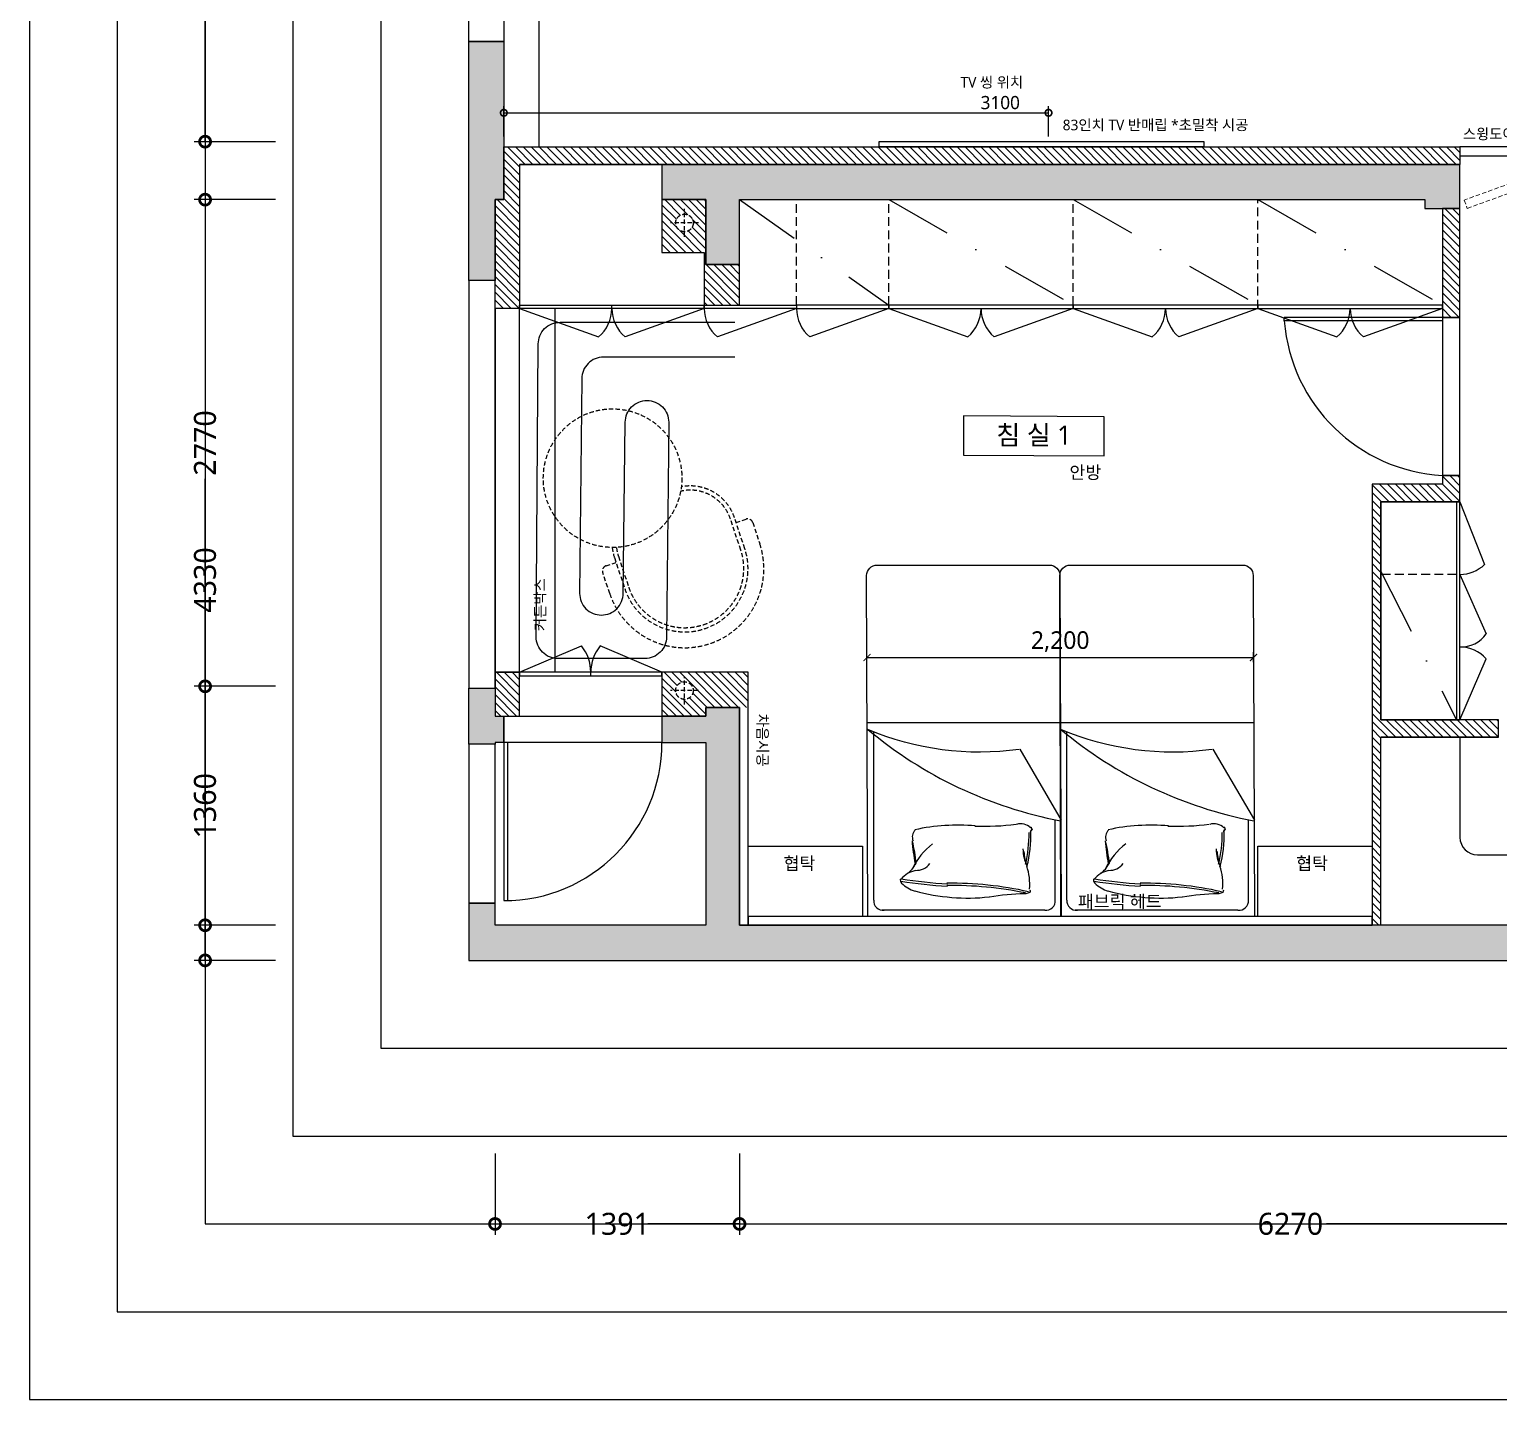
# Model space of a CAD drawing. Header units: millimetres. Extents: x -41292 to 298682, y -22072 to 33155.
# Drawn here: x -21856 to -13494, y 16685 to 24484 of the extents above; entities that cross this region are included whole.
import ezdxf

# ---------------------------------------------------------------- set-up
doc = ezdxf.new("R2010")
doc.units = ezdxf.units.MM
for name, pattern in [('( Hidden )', [0.375, 0.25, -0.125]), ('CONT', [2, 1, 1]), ('DASHDOT', [25.4, 12.7, -6.35, 0, -6.35]), ('DASHED2', [0.375, 0.25, -0.125]), ('HIDDEN', [9.525, 6.35, -3.175])]:
    doc.linetypes.add(name, pattern=pattern)
doc.layers.add('009_프린트_제외', color=250, linetype='Continuous', plot=False)
for name, color, linetype in [('7. 가구블록', 8, 'Continuous'), ('S-DIM', 7, 'Continuous'), ('건축_벽체', 2, 'Continuous'), ('구청', 50, 'Continuous'), ('인테리어_가구_제작', 6, 'Continuous'), ('인테리어_기타', 8, 'Continuous'), ('인테리어_도어', 4, 'Continuous'), ('인테리어_벽체_신설', 3, 'Continuous'), ('인테리어_창호', 4, 'Continuous'), ('인테리어_치수_내부', 8, 'Continuous'), ('인테리어_치수_외부', 1, 'Continuous'), ('인테리어_키친', 6, 'Continuous'), ('인테리어_텍스트_가구', 7, 'Continuous'), ('인테리어_텍스트_실명', 7, 'Continuous'), ('인테리어_해치_벽체', 8, 'Continuous'), ('평면_이동가구', 5, 'HIDDEN')]:
    doc.layers.add(name, color=color, linetype=linetype)
doc.layers.add('인테리어_가구_보유', color=8, linetype='DASHED2', lineweight=0)
doc.styles.add('DIM', font='malgun.ttf')
doc.styles.add('넥슨고딕', font='@Microsoft JhengHei Light.ttf')
doc.styles.add('맑은 고딕', font='malgun.ttf')
doc.styles.add('맑은고딕', font='malgun.ttf')
doc.styles.add('스타일1', font='@Microsoft JhengHei Light.ttf')
doc.dimstyles.new('30', dxfattribs={"dimscale": 30, "dimtxt": 2.5, "dimasz": 2.5, "dimexe": 1.25, "dimexo": 2, "dimtad": 1, "dimdec": 0, "dimtxsty": '스타일1', "dimblk": 'DOTSMALL', "dimcen": 2.5, "dimclrd": 1, "dimclre": 1, "dimclrt": 7, "dimadec": 0, "dimazin": 0, "dimtfac": 1, "dimtdec": 0, "dimtix": 1, "dimtmove": 0, "dimatfit": 3, "dimldrblk": 'DOTSMALL', "dimfxl": 1.25, "dimarcsym": 0})
doc.dimstyles.new('50', dxfattribs={"dimscale": 50, "dimtxt": 2.5, "dimasz": 2.5, "dimexe": 1.25, "dimexo": 2, "dimtad": 0, "dimdec": 0, "dimtxsty": '넥슨고딕', "dimblk": 'DOTSMALL', "dimcen": 2.5, "dimclrd": 1, "dimclre": 1, "dimclrt": 2, "dimadec": 0, "dimazin": 0, "dimtfac": 1, "dimtdec": 0, "dimtix": 1, "dimtmove": 0, "dimatfit": 3, "dimldrblk": 'DOTSMALL', "dimfxl": 1.25, "dimarcsym": 0})
doc.dimstyles.new('A3-50 (내부)', dxfattribs={"dimscale": 0, "dimtxt": 80, "dimasz": 40, "dimexe": 30, "dimexo": 50, "dimgap": 12, "dimtad": 1, "dimdec": 0, "dimzin": 1, "dimdsep": 46, "dimlunit": 6, "dimtxsty": 'DIM', "dimblk": 'ARCHTICK', "dimcen": 1, "dimclrd": 256, "dimclre": 256, "dimclrt": 7, "dimadec": 0, "dimazin": 0, "dimtfac": 1, "dimtdec": 0, "dimtix": 1, "dimtmove": 2, "dimatfit": 0, "dimldrblk": 'ARCHTICK', "dimfxl": 30, "dimlwd": -1, "dimlwe": -1, "dimarcsym": 0})
pattern_1 = [(135, (-436060.484, -191694.388), (-22.4506403, -22.4506403), [])]
pattern_2 = [(135, (-563062.302, -218378.367), (-22.4506403, -22.4506403), [])]

# ---------------------------------------------------------------- blocks, each defined once
blk = doc.blocks.new('_DotSmall')
at = {"color": 0, "linetype": 'ByBlock', "const_width": 0.5}
blk.add_lwpolyline([(-0.0625, 0, 1), (0.0625, 0, 1)], format="xyb", close=True, dxfattribs=at)
blk = doc.blocks.new('*D175')
at = {"layer": 'Defpoints', "color": 0, "transparency": 16777216}
for p in [(-19205.7, 18184.6), (-17814.3, 18184.6), (-17814.3, 17684.6)]:
    blk.add_point(p, dxfattribs=at)
at = {"layer": '인테리어_치수_외부', "color": 1, "lineweight": -2, "transparency": 16777216}
for p, q in [((-19205.7, 18084.6), (-19205.7, 17622.1)), ((-17814.3, 18084.6), (-17814.3, 17622.1)), ((-19205.7, 17684.6), (-18684.8, 17684.6)), ((-17814.3, 17684.6), (-18335.2, 17684.6))]:
    blk.add_line(p, q, dxfattribs=at)
at = {"layer": '인테리어_치수_외부', "color": 1, "lineweight": -2, "transparency": 16777216, "xscale": 125, "yscale": 125, "zscale": 125, "rotation": 180}
blk.add_blockref('_DotSmall', (-19205.7, 17684.6), dxfattribs=at)
at = {"layer": '인테리어_치수_외부', "color": 1, "lineweight": -2, "transparency": 16777216, "xscale": 125, "yscale": 125, "zscale": 125}
blk.add_blockref('_DotSmall', (-17814.3, 17684.6), dxfattribs=at)
at = {"layer": '인테리어_치수_외부', "color": 2, "transparency": 16777216, "insert": (-18510, 17684.6), "char_height": 125, "attachment_point": 5, "style": '넥슨고딕'}
blk.add_mtext('1391', dxfattribs=at)
blk = doc.blocks.new('*D176')
at = {"layer": 'Defpoints', "color": 0, "transparency": 16777216}
for p in [(-17814.3, 18184.6), (-11544.3, 18184.6), (-11544.3, 17684.6)]:
    blk.add_point(p, dxfattribs=at)
at = {"layer": '인테리어_치수_외부', "color": 1, "lineweight": -2, "transparency": 16777216}
for p, q in [((-17814.3, 18084.6), (-17814.3, 17622.1)), ((-11544.3, 18084.6), (-11544.3, 17622.1)), ((-17814.3, 17684.6), (-14883.9, 17684.6)), ((-11544.3, 17684.6), (-14474.6, 17684.6))]:
    blk.add_line(p, q, dxfattribs=at)
at = {"layer": '인테리어_치수_외부', "color": 1, "lineweight": -2, "transparency": 16777216, "xscale": 125, "yscale": 125, "zscale": 125, "rotation": 180}
blk.add_blockref('_DotSmall', (-17814.3, 17684.6), dxfattribs=at)
at = {"layer": '인테리어_치수_외부', "color": 1, "lineweight": -2, "transparency": 16777216, "xscale": 125, "yscale": 125, "zscale": 125}
blk.add_blockref('_DotSmall', (-11544.3, 17684.6), dxfattribs=at)
at = {"layer": '인테리어_치수_외부', "color": 2, "transparency": 16777216, "insert": (-14679.3, 17684.6), "char_height": 125, "attachment_point": 5, "style": '넥슨고딕'}
blk.add_mtext('6270', dxfattribs=at)
blk = doc.blocks.new('*D182')
at = {"layer": 'Defpoints', "color": 0, "transparency": 16777216}
for p in [(-20855.7, 20744.6), (-20355.7, 20744.6), (-20355.7, 19384.6)]:
    blk.add_point(p, dxfattribs=at)
at = {"layer": '인테리어_치수_외부', "color": 1, "lineweight": -2, "transparency": 16777216}
for p, q in [((-20455.7, 20744.6), (-20918.2, 20744.6)), ((-20855.7, 20744.6), (-20855.7, 20258.4)), ((-20855.7, 19384.6), (-20855.7, 19870.9)), ((-20455.7, 19384.6), (-20918.2, 19384.6))]:
    blk.add_line(p, q, dxfattribs=at)
at = {"layer": '인테리어_치수_외부', "color": 1, "lineweight": -2, "transparency": 16777216, "xscale": 125, "yscale": 125, "zscale": 125}
for p, rotation in [((-20855.7, 20744.6), 90), ((-20855.7, 19384.6), 270)]:
    blk.add_blockref('_DotSmall', p, dxfattribs=dict(at, rotation=rotation))
at = {"layer": '인테리어_치수_외부', "color": 2, "transparency": 16777216, "insert": (-20855.7, 20064.6), "char_height": 125, "attachment_point": 5, "rotation": 90, "style": '넥슨고딕'}
blk.add_mtext('1360', dxfattribs=at)
blk = doc.blocks.new('*D183')
at = {"layer": 'Defpoints', "color": 0, "transparency": 16777216}
for p in [(-20855.7, 23514.6), (-20355.7, 23514.6), (-20355.7, 20744.6)]:
    blk.add_point(p, dxfattribs=at)
at = {"layer": '인테리어_치수_외부', "color": 1, "lineweight": -2, "transparency": 16777216}
for p, q in [((-20455.7, 23514.6), (-20918.2, 23514.6)), ((-20855.7, 23514.6), (-20855.7, 22333.9)), ((-20855.7, 20744.6), (-20855.7, 21925.4)), ((-20455.7, 20744.6), (-20918.2, 20744.6))]:
    blk.add_line(p, q, dxfattribs=at)
at = {"layer": '인테리어_치수_외부', "color": 1, "lineweight": -2, "transparency": 16777216, "xscale": 125, "yscale": 125, "zscale": 125}
for p, rotation in [((-20855.7, 23514.6), 90), ((-20855.7, 20744.6), 270)]:
    blk.add_blockref('_DotSmall', p, dxfattribs=dict(at, rotation=rotation))
at = {"layer": '인테리어_치수_외부', "color": 2, "transparency": 16777216, "insert": (-20855.7, 22129.6), "char_height": 125, "attachment_point": 5, "rotation": 90, "style": '넥슨고딕'}
blk.add_mtext('2770', dxfattribs=at)
blk = doc.blocks.new('*D184')
at = {"layer": 'Defpoints', "color": 0, "transparency": 16777216}
for p in [(-20855.7, 28814.6), (-20355.7, 28814.6), (-20355.7, 23844.6)]:
    blk.add_point(p, dxfattribs=at)
at = {"layer": '인테리어_치수_외부', "color": 1, "lineweight": -2, "transparency": 16777216}
for p, q in [((-20455.7, 28814.6), (-20918.2, 28814.6)), ((-20855.7, 28814.6), (-20855.7, 26538.9)), ((-20855.7, 23844.6), (-20855.7, 26120.4)), ((-20455.7, 23844.6), (-20918.2, 23844.6))]:
    blk.add_line(p, q, dxfattribs=at)
at = {"layer": '인테리어_치수_외부', "color": 1, "lineweight": -2, "transparency": 16777216, "xscale": 125, "yscale": 125, "zscale": 125}
for p, rotation in [((-20855.7, 28814.6), 90), ((-20855.7, 23844.6), 270)]:
    blk.add_blockref('_DotSmall', p, dxfattribs=dict(at, rotation=rotation))
at = {"layer": '인테리어_치수_외부', "color": 2, "transparency": 16777216, "insert": (-20855.7, 26329.6), "char_height": 125, "attachment_point": 5, "rotation": 90, "style": '넥슨고딕'}
blk.add_mtext('4970', dxfattribs=at)
blk = doc.blocks.new('*D185')
at = {"layer": 'Defpoints', "color": 0, "transparency": 16777216}
for p in [(-20855.7, 23514.6), (-20355.7, 23514.6), (-20355.7, 19184.6)]:
    blk.add_point(p, dxfattribs=at)
at = {"layer": '인테리어_치수_외부', "color": 1, "lineweight": -2, "transparency": 16777216}
for p, q in [((-20455.7, 23514.6), (-20918.2, 23514.6)), ((-20855.7, 23514.6), (-20855.7, 21560.4)), ((-20855.7, 19184.6), (-20855.7, 21138.9)), ((-20455.7, 19184.6), (-20918.2, 19184.6))]:
    blk.add_line(p, q, dxfattribs=at)
at = {"layer": '인테리어_치수_외부', "color": 1, "lineweight": -2, "transparency": 16777216, "xscale": 125, "yscale": 125, "zscale": 125}
for p, rotation in [((-20855.7, 23514.6), 90), ((-20855.7, 19184.6), 270)]:
    blk.add_blockref('_DotSmall', p, dxfattribs=dict(at, rotation=rotation))
at = {"layer": '인테리어_치수_외부', "color": 2, "transparency": 16777216, "insert": (-20855.7, 21349.6), "char_height": 125, "attachment_point": 5, "rotation": 90, "style": '넥슨고딕'}
blk.add_mtext('4330', dxfattribs=at)
blk = doc.blocks.new('*D186')
at = {"layer": 'Defpoints', "color": 0, "transparency": 16777216}
for p in [(-20855.7, 28814.6), (-20355.7, 28814.6), (-20355.7, 23844.6)]:
    blk.add_point(p, dxfattribs=at)
at = {"layer": '인테리어_치수_외부', "color": 1, "lineweight": -2, "transparency": 16777216}
for p, q in [((-20455.7, 28814.6), (-20918.2, 28814.6)), ((-20855.7, 28814.6), (-20855.7, 26538.9)), ((-20855.7, 23844.6), (-20855.7, 26120.4)), ((-20455.7, 23844.6), (-20918.2, 23844.6))]:
    blk.add_line(p, q, dxfattribs=at)
at = {"layer": '인테리어_치수_외부', "color": 1, "lineweight": -2, "transparency": 16777216, "xscale": 125, "yscale": 125, "zscale": 125}
for p, rotation in [((-20855.7, 28814.6), 90), ((-20855.7, 23844.6), 270)]:
    blk.add_blockref('_DotSmall', p, dxfattribs=dict(at, rotation=rotation))
at = {"layer": '인테리어_치수_외부', "color": 2, "transparency": 16777216, "insert": (-20855.7, 26329.6), "char_height": 125, "attachment_point": 5, "rotation": 90, "style": '넥슨고딕'}
blk.add_mtext('4970', dxfattribs=at)
blk = doc.blocks.new('dlhkf')
at = {"color": 4}
for p, q in [((117880.7, 14197.6), (117880.7, 13297.6)), ((117900.7, 14197.6), (117900.7, 13297.6))]:
    blk.add_line(p, q, dxfattribs=at)
blk.add_lwpolyline([(118780.7, 14197.6), (117880.7, 14197.6), (117880.7, 14347.6), (118780.7, 14347.6)], close=True, dxfattribs=at)
blk.add_arc((117880.7, 14197.6), 900, 270, 0, dxfattribs=at)
blk = doc.blocks.new('ldkjf')
at = {"layer": '평면_이동가구', "color": 8, "linetype": '( Hidden )', "ltscale": 100}
for p, q in [((85037.6, 17212.6), (85037.6, 17372.6)), ((85117.6, 17292.6), (84957.6, 17292.6))]:
    blk.add_line(p, q, dxfattribs=at)
blk.add_circle((85037.6, 17292.6), 50, dxfattribs=at)
blk = doc.blocks.new('claeeeo')
at = {"layer": '7. 가구블록', "color": 8, "linetype": 'Continuous', "ltscale": 4}
for p, q in [((384691.3, 226078.8), (384691.3, 225623.8)), ((384657.9, 225070.6), (385758.3, 225070.6))]:
    blk.add_line(p, q, dxfattribs=at)
blk.add_lwpolyline([(385758.3, 226172.3), (385765.1, 224231.7, -0.414214), (385705.8, 224172.3), (384724.2, 224172.3, -0.414214), (384664.8, 224231.7), (384657.9, 226172.3)], format="xyb", close=True, dxfattribs=at)
for points in [[(384751.4, 226136.7), (385678.5, 226136.7)], [(385724.9, 226078.8), (385724.9, 225124.8)], [(384893.8, 225219.7), (384657.9, 225624.8)]]:
    blk.add_lwpolyline(points, dxfattribs=at)
for points in [[(384835.8, 226020.8, -0.504232), (384842.9, 226037.5, -0.091574), (384865.7, 226043.7, 0.037556), (385066.1, 226061.9)], [(385571.5, 225957.6, 0.34633), (385565.8, 225982.7, 0.127623), (385489.7, 226027.5)], [(385487.3, 225911.4, 0.087806), (385531.7, 225927.9, 0.09201), (385569.2, 225960.3)], [(384870.1, 225803.2, 0.076247), (384852.6, 225887.1, 0.072199), (384830.1, 225688.3)], [(384897.8, 225221.5, -0.136724), (385758.3, 225107.7, 0.128005), (384661.7, 225627.6)]]:
    blk.add_lwpolyline(points, format="xyb", dxfattribs=at)
for centre, radius, start, end in [((384744.5, 226083.7), 53.4, 82.60214, 185.23601), ((385671.6, 226083.7), 53.4, 354.76399, 97.39786), ((385141.8, 225987.1), 304.9, 174.36732, 199.35022), ((385283, 227980.4), 1997.5, 257.30767, 270.72229), ((385277.7, 228059.7), 2063.6, 258.33328, 270.87253), ((385190.7, 224949.7), 1117.8, 74.41316, 96.31311), ((385126.7, 223159.1), 2833.5, 81.04391, 86.39431), ((385126.7, 223159), 2846.9, 81.04952, 86.39425), ((385592.6, 225699.9), 752.2, 166.5056, 180.46781), ((384659.6, 225788.1), 215.9, 359.88243, 27.49658), ((385168.4, 226056.6), 370.5, 306.75091, 335.28629), ((385482.8, 225814.2), 95.7, 87.21824, 144.20438), ((386514, 225978.2), 1036.9, 185.95081, 193.20596), ((385535.3, 225861.1), 51.2, 161.54653, 170.02171), ((385588.3, 225831.8), 109.1, 120.18827, 158.4701), ((383868.3, 225592.7), 1645.1, 5.19899, 9.77848), ((384814.7, 225695.4), 20, 289.64131, 356.13063), ((384835.1, 225675.5), 11.1, 121.02913, 254.69943), ((385248.3, 226778.8), 1126.2, 264.82082, 282.43184), ((385449.6, 225720.5), 55.6, 314.15738, 22.05836), ((384887.6, 225722.4), 77.9, 224.38258, 287.91105), ((385103, 224140.2), 1518.8, 88.24223, 97.13747)]:
    blk.add_arc(centre, radius, start, end, dxfattribs=at)
blk = doc.blocks.new('_ArchTick')
at = {"color": 0, "linetype": 'ByBlock', "const_width": 0.15}
blk.add_lwpolyline([(-0.5, -0.5), (0.5, 0.5)], dxfattribs=at)
blk = doc.blocks.new('*D199')
at = {"layer": 'Defpoints', "color": 0, "transparency": 16777216}
for p in [(-14889.4, 20908.7), (-17089, 20845.1), (-14889.4, 20832.9)]:
    blk.add_point(p, dxfattribs=at)
at = {"layer": '인테리어_치수_내부', "color": 8, "transparency": 16777216}
for p, q in [((-17089, 20895.1), (-17089, 20938.7)), ((-17089, 20908.7), (-14889.4, 20908.7)), ((-14889.4, 20882.9), (-14889.4, 20938.7))]:
    blk.add_line(p, q, dxfattribs=at)
at = {"layer": '인테리어_치수_내부', "color": 8, "transparency": 16777216, "xscale": 40, "yscale": 40, "zscale": 40, "rotation": 180}
blk.add_blockref('_ArchTick', (-17089, 20908.7), dxfattribs=at)
at = {"layer": '인테리어_치수_내부', "color": 8, "transparency": 16777216, "xscale": 40, "yscale": 40, "zscale": 40}
blk.add_blockref('_ArchTick', (-14889.4, 20908.7), dxfattribs=at)
at = {"layer": '인테리어_치수_내부', "color": 7, "transparency": 16777216, "insert": (-15989.2, 20998.8), "char_height": 100, "attachment_point": 5, "style": 'DIM'}
blk.add_mtext('2,200', dxfattribs=at)
blk = doc.blocks.new('zzeisk')
at = {"layer": '평면_이동가구', "color": 8, "linetype": '( Hidden )', "ltscale": 100}
for points in [[(539990.6, 239748.8, 0.056407), (540003, 239690.7), (540061.8, 239514.3, 1), (540744.8, 239741.9), (540686, 239918.4, 0.377985), (540384, 240093.8, 0.377985)], [(540014.7, 239749.4, 0.054621), (540025.7, 239698.3), (540084.5, 239521.9, 1), (540722.1, 239734.3), (540663.2, 239910.8, 0.388681), (540380, 240068.4, 0.388681)], [(540695.1, 239891), (540752.1, 239910, -0.414214), (540790, 239891), (540830.2, 239770.4, -1), (539976.4, 239485.8), (539936.2, 239606.5, -0.414214), (539955.1, 239644.4), (540012.1, 239663.4)]]:
    blk.add_lwpolyline(points, format="xyb", dxfattribs=at)
blk.add_circle((539992.7, 240143.2), 394.4, dxfattribs=at)
blk = doc.blocks.new('*D195')
at = {"layer": 'Defpoints', "color": 0, "transparency": 16777216}
for p in [(-16055.7, 24008.9), (-19155.7, 23814.6), (-16055.7, 23814.6)]:
    blk.add_point(p, dxfattribs=at)
at = {"layer": 'S-DIM', "color": 1, "lineweight": -2, "transparency": 16777216}
for p, q in [((-19155.7, 23874.6), (-19155.7, 24046.4)), ((-19155.7, 24008.9), (-16055.7, 24008.9)), ((-16055.7, 23874.6), (-16055.7, 24046.4))]:
    blk.add_line(p, q, dxfattribs=at)
at = {"layer": 'S-DIM', "color": 1, "lineweight": -2, "transparency": 16777216, "xscale": 75, "yscale": 75, "zscale": 75, "rotation": 180}
blk.add_blockref('_DotSmall', (-19155.7, 24008.9), dxfattribs=at)
at = {"layer": 'S-DIM', "color": 1, "lineweight": -2, "transparency": 16777216, "xscale": 75, "yscale": 75, "zscale": 75}
blk.add_blockref('_DotSmall', (-16055.7, 24008.9), dxfattribs=at)
at = {"layer": 'S-DIM', "color": 7, "transparency": 16777216, "insert": (-16330.4, 24066.7), "char_height": 75, "attachment_point": 5, "style": '스타일1'}
blk.add_mtext('3100', dxfattribs=at)

msp = doc.modelspace()

# ---------------------------------------------------------------- hatches: boundary and pattern name
at = {"layer": '인테리어_해치_벽체'}
h = msp.add_hatch(color=256, dxfattribs=at)
h.dxf.hatch_style = 1
h.paths.add_polyline_path([(-19155.71, 24414.65), (-19155.71, 23514.65), (-19205.71, 23514.65), (-19205.71, 23054.65), (-19355.71, 23054.65), (-19355.71, 24414.65)])
h = msp.add_hatch(dxfattribs=at)
h.set_pattern_fill('ANSI31', color=256, scale=10, angle=450)
h.set_pattern_definition(pattern_1)
h.paths.add_polyline_path([(-19205.71, 22894.65), (-19205.71, 23514.65), (-19155.71, 23514.65), (-19155.71, 23814.65), (-13714.27, 23814.65), (-13714.27, 23714.65), (-19065.71, 23714.65), (-19065.71, 22894.65)])
h = msp.add_hatch(color=256, dxfattribs=at)
h.dxf.hatch_style = 1
h.paths.add_polyline_path([(-12234.27, 23369.65), (-10734.27, 23369.65), (-10734.27, 23429.65), (-9894.27, 23429.65), (-9894.27, 23329.65), (-9894.27, 20804.65), (-10454.27, 20804.65), (-11544.27, 20804.65), (-11544.27, 19384.65), (-17814.27, 19384.65), (-17814.27, 20624.65), (-18005.71, 20624.65), (-18005.71, 20574.65), (-18255.71, 20574.65), (-18255.71, 20424.65), (-18005.71, 20424.65), (-18005.71, 19384.65), (-19205.71, 19384.65), (-19205.71, 19509.65), (-19355.71, 19509.65), (-19355.71, 19184.65), (-9494.27, 19184.65), (-9494.27, 21084.65), (-8394.27, 21084.65), (-8394.27, 21589.65), (-9479.27, 21589.65), (-9479.27, 23714.65), (-12494.27, 23714.65), (-12494.27, 21494.65), (-12294.27, 21494.65), (-12234.27, 21494.65)])
h.paths.add_polyline_path([(-11274.27, 20604.65), (-9894.27, 20604.65), (-9894.27, 19384.65), (-11274.27, 19384.65)], flags=16)
h.paths.add_polyline_path([(-10979.52, 19850.72), (-10166.53, 19850.72), (-10166.53, 20141.22), (-10979.52, 20141.22)], flags=8)
h = msp.add_hatch(color=256, dxfattribs=at)
h.dxf.hatch_style = 1
h.paths.add_polyline_path([(-13914.27, 23514.65), (-13914.27, 23464.65), (-13714.27, 23464.65), (-13714.27, 23714.65), (-18255.71, 23714.65), (-18255.71, 23514.65), (-18005.71, 23514.65), (-18005.71, 23144.65), (-17814.27, 23144.65), (-17814.27, 23514.65)])
h = msp.add_hatch(dxfattribs=at)
h.set_pattern_fill('ANSI31', color=256, scale=10, angle=450)
h.set_pattern_definition(pattern_2)
edge = h.paths.add_edge_path(flags=16)
edge.add_arc((-18127.67, 23382.03), 50, 0, 360)
edge = h.paths.add_edge_path(flags=16)
edge.add_line((-18047.67, 23382.03), (-18207.67, 23382.03))
edge = h.paths.add_edge_path(flags=16)
edge.add_line((-18127.67, 23302.03), (-18127.67, 23462.03))
h.paths.add_polyline_path([(-17814.27, 23144.65), (-18005.71, 23144.65), (-18005.71, 23514.65), (-18255.71, 23514.65), (-18255.71, 23214.65), (-18015.42, 23214.65), (-18015.42, 22914.65), (-17814.27, 22914.65)])
h = msp.add_hatch(dxfattribs=at)
h.set_pattern_fill('ANSI31', color=256, scale=10, angle=450)
h.set_pattern_definition(pattern_1)
h.paths.add_polyline_path([(-13714.27, 22844.65), (-13714.27, 23464.65), (-13814.27, 23464.65), (-13814.27, 22844.65)])
h = msp.add_hatch(dxfattribs=at)
h.set_pattern_fill('ANSI31', color=256, scale=10, angle=450)
h.set_pattern_definition([(135, (-562693.91, -218678.367), (-22.4506403, -22.4506403), [])])
h.paths.add_polyline_path([(-13714.27, 21944.65), (-13813.98, 21944.65), (-13813.98, 21894.65), (-14214.27, 21894.65), (-14214.27, 19384.65), (-14164.27, 19384.65), (-14164.27, 20454.65), (-13494.27, 20454.65), (-13494.27, 20554.65), (-14164.27, 20554.65), (-14164.27, 21794.65), (-13714.27, 21794.65)])
h = msp.add_hatch(dxfattribs=at)
h.set_pattern_fill('ANSI31', color=256, scale=10, angle=450)
h.set_pattern_definition(pattern_1)
h.paths.add_polyline_path([(-19065.71, 20824.65), (-19205.71, 20824.65), (-19205.71, 20574.65), (-19065.71, 20574.65)])
h = msp.add_hatch(dxfattribs=at)
h.set_pattern_fill('ANSI31', color=256, scale=10, angle=450)
h.set_pattern_definition(pattern_2)
h.paths.add_polyline_path([(-18255.71, 20824.65), (-18255.71, 20574.65), (-18005.71, 20574.65), (-18005.71, 20624.65), (-17764.27, 20624.65), (-17764.27, 20824.65)])
h.paths.add_polyline_path([(-18077.67, 20720.44, -1), (-18177.67, 20720.44, -1)], flags=16)
h = msp.add_hatch(color=256, dxfattribs=at)
h.dxf.hatch_style = 1
h.paths.add_polyline_path([(-19205.71, 20414.65), (-19355.71, 20414.65), (-19355.71, 20734.65), (-19205.71, 20734.65), (-19205.71, 20574.65), (-19155.71, 20574.65), (-19155.71, 20424.65), (-19205.71, 20424.65)])

# ---------------------------------------------------------------- linework, layer by layer
at = {"color": 4}
for p, q in [((-13814.27, 22844.65), (-14714.27, 22844.65)), ((-14714.27, 22824.65), (-14714.27, 22844.65)), ((-13814.27, 22824.65), (-14714.27, 22824.65))]:
    msp.add_line(p, q, dxfattribs=at)
msp.add_lwpolyline([(-13714.27, 21944.65), (-13714.27, 22844.65), (-13814.27, 22844.65), (-13814.27, 21944.65)], close=True, dxfattribs=at)
msp.add_arc((-13759.83, 22900.32), 957.22, 184.53401, 266.739936, dxfattribs=at)
at = {"layer": '009_프린트_제외'}
for points in [[(-21855.71, 16684.65), (2654.29, 16684.65), (2654.29, 33154.65), (-21855.71, 33154.65)], [(-21355.71, 17184.65), (2154.29, 17184.65), (2154.29, 32654.65), (-21355.71, 32654.65)], [(-20855.71, 17684.65), (1654.29, 17684.65), (1654.29, 32154.65), (-20855.71, 32154.65)], [(-20355.71, 18184.65), (1154.29, 18184.65), (1154.29, 31654.65), (-20355.71, 31654.65)], [(-19855.71, 18684.65), (654.29, 18684.65), (654.29, 31154.65), (-19855.71, 31154.65)]]:
    msp.add_lwpolyline(points, close=True, dxfattribs=at)
at = {"layer": '건축_벽체'}
msp.add_line((-19065.71, 23714.65), (-13714.27, 23714.65), dxfattribs=at)
for points in [[(-19155.71, 24414.65), (-19155.71, 23514.65), (-19205.71, 23514.65), (-19205.71, 23054.65), (-19355.71, 23054.65), (-19355.71, 24414.65)], [(-19205.71, 20414.65), (-19355.71, 20414.65), (-19355.71, 20734.65), (-19205.71, 20734.65), (-19205.71, 20574.65), (-19155.71, 20574.65), (-19155.71, 20424.65), (-19205.71, 20424.65)]]:
    msp.add_lwpolyline(points, close=True, dxfattribs=at)
for points in [[(-13714.27, 23464.65), (-13714.27, 23714.65), (-18255.71, 23714.65), (-18255.71, 23514.65), (-18005.71, 23514.65), (-18005.71, 23144.65), (-17814.27, 23144.65), (-17814.27, 23514.65), (-13914.27, 23514.65), (-13914.27, 23464.65), (-13714.27, 23464.65)], [(-11544.27, 19384.65), (-17814.27, 19384.65), (-17814.27, 20624.65), (-18005.71, 20624.65), (-18005.71, 20574.65), (-18255.71, 20574.65), (-18255.71, 20424.65), (-18005.71, 20424.65), (-18005.71, 19384.65), (-19205.71, 19384.65), (-19205.71, 19509.65), (-19355.71, 19509.65), (-19355.71, 19184.65), (-9494.27, 19184.65)]]:
    msp.add_lwpolyline(points, dxfattribs=at)
at = {"layer": '인테리어_가구_보유', "color": 8, "linetype": '( Hidden )', "ltscale": 100}
msp.add_lwpolyline([(-13689.78, 23512.16), (-13672.61, 23464.98), (-12808.1, 23779.64), (-12825.27, 23826.82)], close=True, dxfattribs=at)
at = {"layer": '인테리어_가구_제작', "color": 1, "linetype": 'DASHDOT', "ltscale": 30}
for p, q in [((-17814.27, 23514.65), (-16965.14, 22914.65)), ((-16965.14, 23514.65), (-15914.85, 22914.65)), ((-15914.85, 23514.65), (-14864.56, 22914.65)), ((-14864.56, 23514.65), (-13814.27, 22914.65)), ((-14164.27, 21397.98), (-13734.27, 20554.65))]:
    msp.add_line(p, q, dxfattribs=at)
at = {"layer": '인테리어_가구_제작'}
for p, q in [((-18540.57, 22894.65), (-18540.57, 22914.65)), ((-18865.71, 22894.65), (-18865.71, 20824.65)), ((-13734.27, 21794.65), (-13734.27, 20554.65)), ((-18660.71, 20804.65), (-18660.71, 20824.65)), ((-13714.27, 20454.65), (-13714.27, 19884.65)), ((-13614.27, 19784.65), (-12044.27, 19784.65))]:
    msp.add_line(p, q, dxfattribs=at)
at = {"layer": '인테리어_가구_제작', "color": 8}
for p, q in [((-19065.71, 22894.65), (-18616, 22733.15)), ((-18015.42, 22894.65), (-18465.14, 22733.15)), ((-17490.28, 22894.65), (-17940, 22733.15)), ((-16965.14, 22894.65), (-17414.85, 22733.15)), ((-16965.14, 22894.65), (-16515.42, 22733.15)), ((-15914.85, 22894.65), (-16364.56, 22733.15)), ((-15914.85, 22894.65), (-15465.13, 22733.15)), ((-14864.56, 22894.65), (-15314.28, 22733.15)), ((-14864.56, 22894.65), (-14414.84, 22733.15)), ((-13814.27, 22894.65), (-14263.99, 22733.15)), ((-13714.27, 21794.65), (-13573.97, 21438.38)), ((-13714.27, 21381.32), (-13564.22, 21043.12)), ((-13714.27, 20554.65), (-13564.22, 20900.98))]:
    msp.add_line(p, q, dxfattribs=at)
at = {"layer": '인테리어_가구_제작', "color": 8, "linetype": 'CONT', "ltscale": 200}
for p, q in [((-19065.71, 20824.65), (-18714.3, 20974.65)), ((-18255.71, 20824.65), (-18607.12, 20974.65))]:
    msp.add_line(p, q, dxfattribs=at)
at = {"layer": '인테리어_가구_제작'}
msp.add_lwpolyline([(-14430.71, 28814.65), (-14430.71, 28614.65), (-18955.71, 28614.65), (-18955.71, 23814.65)], dxfattribs=at)
for points in [[(-17018.95, 23844.65), (-15171.95, 23844.65), (-15171.95, 23814.65), (-17018.95, 23814.65)], [(-19065.71, 22914.65), (-18015.42, 22914.65), (-18015.42, 22894.65), (-19065.71, 22894.65)], [(-18015.42, 22914.65), (-17490.28, 22914.65), (-17490.28, 22894.65), (-18015.42, 22894.65)], [(-17490.28, 22894.65), (-16965.14, 22894.65), (-16965.14, 22914.65), (-17490.28, 22914.65)], [(-16965.14, 22894.65), (-15914.85, 22894.65), (-15914.85, 22914.65), (-16965.14, 22914.65)], [(-15914.85, 22894.65), (-14864.56, 22894.65), (-14864.56, 22914.65), (-15914.85, 22914.65)], [(-14864.56, 22894.65), (-13814.27, 22894.65), (-13814.27, 22914.65), (-14864.56, 22914.65)], [(-13714.27, 21794.65), (-14164.27, 21794.65), (-14164.27, 20554.65), (-13714.27, 20554.65)], [(-19065.71, 20804.65), (-18255.71, 20804.65), (-18255.71, 20824.65), (-19065.71, 20824.65)], [(-17114.27, 19434.65), (-17764.27, 19434.65), (-17764.27, 19834.65), (-17114.27, 19834.65)], [(-14214.27, 19434.64), (-14864.27, 19434.64), (-14864.27, 19834.64), (-14214.27, 19834.64)], [(-17764.27, 19384.65), (-14214.27, 19384.65), (-14214.27, 19434.65), (-17764.27, 19434.65)]]:
    msp.add_lwpolyline(points, close=True, dxfattribs=at)
at = {"layer": '인테리어_가구_제작', "color": 8}
for centre, radius, start, end in [((-18757.16, 22897.44), 216.61, 310.670128, 359.26053), ((-18323.97, 22897.44), 216.61, 180.73947, 229.329872), ((-17798.83, 22897.44), 216.61, 180.73947, 229.329872), ((-17273.68, 22897.44), 216.61, 180.73947, 229.329872), ((-16656.59, 22897.44), 216.61, 310.670128, 359.26053), ((-16223.4, 22897.44), 216.61, 180.73947, 229.329872), ((-15606.3, 22897.44), 216.61, 310.670128, 359.26053), ((-15173.11, 22897.44), 216.61, 180.73947, 229.329872), ((-14556.01, 22897.44), 216.61, 310.670128, 359.26053), ((-14122.82, 22897.44), 216.61, 180.73947, 229.329872), ((-13716.54, 21587.91), 206.61, 270.628377, 313.633769), ((-13710.83, 21148.52), 180.57, 268.908946, 324.287761), ((-13716.54, 20761.39), 206.61, 42.504706, 89.371623)]:
    msp.add_arc(centre, radius, start, end, dxfattribs=at)
at = {"layer": '인테리어_가구_제작', "color": 8, "linetype": 'CONT', "ltscale": 200}
for centre, start, end in [((-18900.21, 20823.66), 0.237575, 39.082546), ((-18421.21, 20823.66), 140.917454, 179.762425)]:
    msp.add_arc(centre, 239.5, start, end, dxfattribs=at)
at = {"layer": '인테리어_가구_제작'}
msp.add_arc((-13614.27, 19884.65), 100, 180, 270, dxfattribs=at)
at = {"layer": '인테리어_기타', "color": 152, "true_color": 0x2776bb}
msp.add_lwpolyline([(-17841.23, 22618.61), (-18588.4, 22618.61, 0.4142136), (-18712.15, 22494.86), (-18724.28, 21273.79, 0.4142136), (-18600.53, 21150.04), (-18600.53, 21150.04, 0.4142136), (-18476.78, 21273.79), (-18464.65, 22247.36, -0.4142136), (-18340.9, 22371.11), (-18340.9, 22371.11, -0.4142136), (-18217.15, 22247.36), (-18229.28, 21026.29, -0.4142136), (-18353.03, 20902.54), (-18848.03, 20902.54, -0.4142136), (-18971.78, 21026.29), (-18959.65, 22693.01, -0.4142136), (-18835.9, 22816.76), (-17841.23, 22816.76)], format="xyb", dxfattribs=at)
at = {"layer": '인테리어_도어'}
msp.add_lwpolyline([(-13714.27, 23814.65), (-13714.27, 23764.45), (-12814.27, 23764.45), (-12814.27, 23814.65)], close=True, dxfattribs=at)
at = {"layer": '인테리어_벽체_신설'}
msp.add_line((-13494.27, 20454.65), (-14164.27, 20454.65), dxfattribs=at)
for points in [[(-19205.71, 22894.65), (-19205.71, 23514.65), (-19155.71, 23514.65), (-19155.71, 23814.65), (-13714.27, 23814.65), (-13714.27, 23714.65), (-19065.71, 23714.65), (-19065.71, 22894.65), (-19205.71, 22894.65)], [(-14164.27, 19384.65), (-14164.27, 20454.65), (-13494.27, 20454.65), (-13494.27, 20554.65), (-14164.27, 20554.65), (-14164.27, 21794.65), (-13714.27, 21794.65), (-13714.27, 21944.65), (-13813.98, 21944.65), (-13813.98, 21894.65), (-14214.27, 21894.65), (-14214.27, 19384.65)], [(-17764.27, 20824.65), (-18255.71, 20824.65), (-18255.71, 20574.65), (-18005.71, 20574.65), (-18005.71, 20624.65), (-17814.27, 20624.65), (-17814.27, 19384.65), (-17764.27, 19384.65), (-17764.27, 20824.65)]]:
    msp.add_lwpolyline(points, dxfattribs=at)
for points in [[(-17814.27, 23144.65), (-18005.71, 23144.65), (-18005.71, 23514.65), (-18005.71, 23514.65), (-18005.71, 23514.65), (-18255.71, 23514.65), (-18255.71, 23214.65), (-18015.42, 23214.65), (-18015.42, 22914.65), (-17814.27, 22914.65)], [(-13714.27, 23464.65), (-13814.27, 23464.65), (-13814.27, 22844.65), (-13714.27, 22844.65)], [(-19065.71, 20824.65), (-19205.71, 20824.65), (-19205.71, 20574.65), (-19065.71, 20574.65)]]:
    msp.add_lwpolyline(points, close=True, dxfattribs=at)
at = {"layer": '인테리어_창호'}
for points in [[(-19355.71, 28314.65), (-19155.71, 28314.65), (-19155.71, 24414.65), (-19355.71, 24414.65)], [(-19205.71, 23054.65), (-19355.71, 23054.65), (-19355.71, 20734.65), (-19205.71, 20734.65)], [(-19205.71, 20824.65), (-19065.71, 20824.65), (-19065.71, 22894.65), (-19205.71, 22894.65)], [(-19205.71, 20414.65), (-19355.71, 20414.65), (-19355.71, 19509.65), (-19205.71, 19509.65)]]:
    msp.add_lwpolyline(points, close=True, dxfattribs=at)
at = {"layer": '인테리어_키친', "color": 8, "linetype": 'DASHED2', "ltscale": 200}
for p, q in [((-17490.28, 22914.65), (-17490.28, 23514.65)), ((-16965.14, 22914.65), (-16965.14, 23514.65)), ((-15914.85, 22914.65), (-15914.85, 23514.65)), ((-14864.56, 22894.65), (-14864.56, 23514.65)), ((-13734.27, 21381.32), (-14164.27, 21381.32))]:
    msp.add_line(p, q, dxfattribs=at)
at = {"layer": '인테리어_텍스트_실명', "color": 3, "linetype": 'Continuous'}
msp.add_lwpolyline([(-15739.33, 22278.85), (-16539.21, 22283.38), (-16539.21, 22060.45), (-15739.33, 22055.91)], close=True, dxfattribs=at)

# ---------------------------------------------------------------- block references
at = {"rotation": 180}
for p in [(368674.21, 245606.97), (369773.53, 245606.96)]:
    msp.add_blockref('claeeeo', p, dxfattribs=at)
at = {"layer": '건축_벽체'}
msp.add_blockref('zzeisk', (-558529.22, -218213.83), dxfattribs=at)
at = {"layer": '구청'}
msp.add_blockref('ldkjf', (-103165.31, 6089.43), dxfattribs=at)
at = {"layer": '인테리어_기타'}
for p in [(-103165.31, 6089.43), (-103165.31, 3427.84)]:
    msp.add_blockref('ldkjf', p, dxfattribs=at)
at = {"layer": '인테리어_도어'}
msp.add_blockref('dlhkf', (-137036.37, 6227.06), dxfattribs=at)

# ---------------------------------------------------------------- texts
at = {"layer": '인테리어_기타', "color": 0, "style": '맑은 고딕'}
msp.add_text('커튼박스', height=60, rotation=90.050093, dxfattribs=at).set_placement((-18919.28, 21058.66))
at = {"layer": '인테리어_텍스트_가구', "linetype": 'Continuous', "style": '맑은 고딕'}
for s, height, rotation, p in [('TV 씽 위치', 60, 0.050093, (-16556.73, 24152.82)), ('83인치 TV 반매립 *초밀착 시공', 60, 0.050093, (-15975.11, 23909.62)), ('스윙도어(소프트클로징)', 60, 0.050093, (-13697.97, 23858.59)), ('안방', 72, 0.050093, (-15936.53, 21925.93)), ('차음시공', 60, 270.050093, (-17713.15, 20588.48)), ('협탁', 72, 0.050093, (-17563.32, 19700.55)), ('협탁', 72, 0.050093, (-14646.11, 19700.54)), ('패브릭 헤드', 72, 0.050093, (-15888.62, 19483.63))]:
    msp.add_text(s, height=height, rotation=rotation, dxfattribs=at).set_placement(p)
at = {"layer": '인테리어_텍스트_실명', "color": 3, "linetype": 'Continuous', "insert": (-16139.27, 22169.65), "char_height": 108.75, "width": 1096.1135, "attachment_point": 5, "style": '맑은고딕'}
msp.add_mtext('침 실 1', dxfattribs=at)

# ---------------------------------------------------------------- dimensions: what is measured, and where the dimension line sits
at = {"layer": 'S-DIM'}
dim = msp.add_linear_dim(base=(-16055.71, 24008.93), p1=(-19155.71, 23814.65), p2=(-16055.71, 23814.65), dimstyle='30', override={"dimdec": 1, "dimtdec": 1}, dxfattribs=at)
dim.commit()
dim.dimension.update_dxf_attribs({"geometry": '*D195', "text_midpoint": (-16330.44, 24008.93), "dimtype": 160})
at = {"layer": '인테리어_치수_내부'}
dim = msp.add_linear_dim(base=(-14889.36, 20908.7), p1=(-17089.04, 20845.06), p2=(-14889.36, 20832.92), dimstyle='A3-50 (내부)', override={"dimscale": 1, "dimtxt": 100, "dimgap": 30, "dimclrd": 8, "dimclre": 8}, dxfattribs=at)
dim.commit()
dim.dimension.update_dxf_attribs({"geometry": '*D199', "text_midpoint": (-15989.2, 20998.75)})
at = {"layer": '인테리어_치수_외부', "color": 0}
for base, p1, p2, picture, middle in [((-20855.71, 28814.65), (-20355.71, 23844.65), (-20355.71, 28814.65), '*D184', (-20855.71, 26329.65)), ((-20855.71, 28814.65), (-20355.71, 23844.65), (-20355.71, 28814.65), '*D186', (-20855.71, 26329.65)), ((-20855.71, 23514.65), (-20355.71, 20744.65), (-20355.71, 23514.65), '*D183', (-20855.71, 22129.65)), ((-20855.71, 23514.65), (-20355.71, 19184.65), (-20355.71, 23514.65), '*D185', (-20855.71, 21349.65)), ((-20855.71, 20744.65), (-20355.71, 19384.65), (-20355.71, 20744.65), '*D182', (-20855.71, 20064.65))]:
    dim = msp.add_linear_dim(base=base, p1=p1, p2=p2, angle=270, dimstyle='50', dxfattribs=at)
    dim.commit()
    dim.dimension.update_dxf_attribs({"geometry": picture, "text_midpoint": middle})
for base, p1, p2, picture, middle in [((-17814.27, 17684.65), (-19205.71, 18184.65), (-17814.27, 18184.65), '*D175', (-18509.99, 17684.65)), ((-11544.27, 17684.65), (-17814.27, 18184.65), (-11544.27, 18184.65), '*D176', (-14679.27, 17684.65))]:
    dim = msp.add_linear_dim(base=base, p1=p1, p2=p2, dimstyle='50', dxfattribs=at)
    dim.commit()
    dim.dimension.update_dxf_attribs({"geometry": picture, "text_midpoint": middle})

doc.saveas('drawing.dxf')
